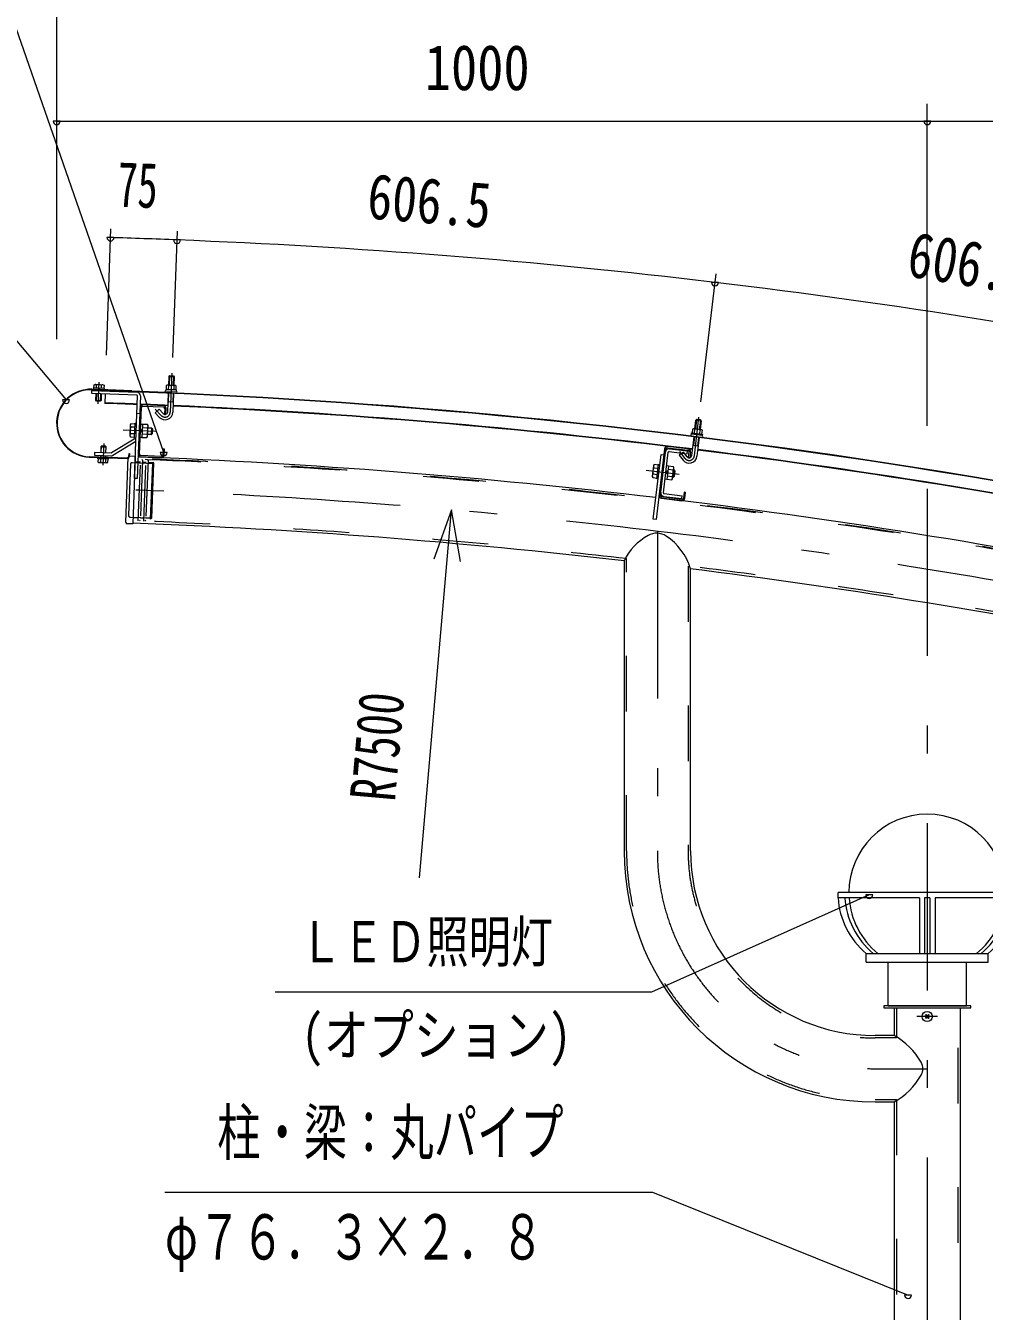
# Model space of a CAD drawing. Units: millimetres, scale not verified. Extents: x -23102 to 23102, y -10142 to 10142.
# Drawn here: x 13677 to 16429, y 4516 to 8206 of the extents above; entities that cross this region are included whole.
import ezdxf
from ezdxf.enums import TextEntityAlignment as Align

# ---------------------------------------------------------------- set-up
doc = ezdxf.new("R2010")
doc.units = ezdxf.units.MM
doc.header["$LTSCALE"] = 40
doc.linetypes.add('USER2', pattern=[10, 4, -6])
doc.linetypes.add('USER3', pattern=[24, 12, -5, 2, -5])
for name, color, linetype, lineweight in [('0-0_0', 7, 'Continuous', 18), ('0-6_2-0BOLD', 7, 'Continuous', 18), ('0-7_2-1HIDDEN', 3, 'USER2', 18), ('0-8_2-2CENTER', 3, 'USER3', 18), ('0-9_2-4THIN', 4, 'Continuous', 18), ('0-A_2-5DIM', 3, 'Continuous', 18)]:
    doc.layers.add(name, color=color, linetype=linetype, lineweight=lineweight)
doc.styles.add('ＭＳ ゴシック', font='')
doc.styles.get('ＭＳ ゴシック').set_extended_font_data('MS Gothic')

# ---------------------------------------------------------------- blocks, each defined once
blk = doc.blocks.new('ledl')
at = {"layer": '0-0_0'}
for p, q in [((14388.17, 13926.97), (14183.17, 13926.97)), ((14183.17, 13920.97), (14183.17, 13926.97)), ((14276.67, 13920.97), (14183.17, 13920.97)), ((14276.67, 13920.97), (14276.67, 13856.97)), ((14288.67, 13920.97), (14282.67, 13920.97)), ((14282.67, 13920.97), (14282.67, 13856.97)), ((14288.67, 13920.97), (14288.67, 13856.97)), ((14388.17, 13920.97), (14294.67, 13920.97)), ((14294.67, 13920.97), (14294.67, 13856.97)), ((14388.17, 13920.97), (14388.17, 13926.97)), ((14215.67, 13846.97), (14355.67, 13846.97)), ((14240.67, 13796.97), (14240.67, 13846.97)), ((14330.67, 13796.97), (14330.67, 13846.97)), ((14355.67, 13846.97), (14355.67, 13856.97)), ((14240.67, 13796.97), (14330.67, 13796.97))]:
    blk.add_line(p, q, dxfattribs=at)
blk.add_lwpolyline([(14215.67, 13846.97), (14215.67, 13856.97), (14355.67, 13856.97)], dxfattribs=at)
for start, end in [(0, 180), (183.82255, 231.05756), (308.94244, 356.17745)]:
    blk.add_arc((14285.67, 13926.97), 90, start, end, dxfattribs=at)
for centre, major_axis, start_param, end_param in [((14285.67, 13926.97), (102.47, 6.5), 3.1362923, 3.9034857), ((14293.67, 13926.97), (102.47, 6.5), 3.1362923, 3.9034857), ((14277.67, 13926.97), (-102.47, 6.5), 2.3796996, 3.146893), ((14285.67, 13926.97), (-102.47, 6.5), 2.3796996, 3.146893)]:
    blk.add_ellipse(centre, major_axis=major_axis, ratio=0.92312, start_param=start_param, end_param=end_param, dxfattribs=at)

msp = doc.modelspace()

# ---------------------------------------------------------------- linework, layer by layer
at = {"layer": '0-6_2-0BOLD'}
for p, q in [((13866.71, 7161.59), (13981.62, 7157.11)), ((13879.1, 7158.59), (13879.2, 7161.1)), ((13879.69, 7166.34), (13880.03, 7175.1)), ((13894.19, 7160.52), (13894.09, 7158)), ((13894.11, 7165.77), (13894.45, 7174.54)), ((13905.3, 7157.57), (13905.38, 7159.79)), ((14087.18, 7161.99), (14087.62, 7173.25)), ((14102.04, 7172.69), (14101.6, 7161.43)), ((13878.04, 7131.37), (13878.79, 7150.59)), ((13905.03, 7149.57), (13904.11, 7122.32)), ((14084.39, 7097.62), (14086.5, 7151.76)), ((14100.51, 7126.19), (14085.52, 7126.77)), ((14101.48, 7151.17), (14099.37, 7097.03)), ((13996.18, 7093.98), (14004.17, 7093.67)), ((14003.61, 6976.6), (14008.83, 7110.5)), ((14012.98, 7114.34), (14071.94, 7112.04)), ((14072.09, 7116.04), (14013.14, 7118.34)), ((14075.78, 7107.89), (14075.12, 7090.9)), ((13990.6, 7053.54), (13978.59, 7054.01)), ((13989.41, 7022.94), (13991.06, 7065.41)), ((13991.06, 7065.41), (13995.06, 7065.25)), ((14011.41, 7048.35), (14006.22, 7043.55)), ((14011.58, 7052.72), (14026.09, 7052.16)), ((14037.59, 7052.33), (14036.81, 7032.35)), ((15616.27, 7071.92), (15613.31, 7047.09)), ((13992.51, 7022.76), (13922.77, 6980.09)), ((13926.94, 6973.26), (13993.05, 7013.71)), ((13989.87, 7034.81), (13977.86, 7035.27)), ((13989.4, 7022.94), (13993.4, 7022.78)), ((14006.03, 7038.55), (14011.22, 7043.36)), ((14025.36, 7033.42), (14010.85, 7033.99)), ((15589.32, 6972.48), (15595.73, 7026.28)), ((15597.22, 7036.42), (15598.55, 7047.62)), ((15610.62, 7024.5), (15604.21, 6970.7)), ((15612.89, 7045.91), (15611.55, 7034.71)), ((13892.85, 6997.7), (13907.84, 6997.11)), ((15511.05, 6991.8), (15486.87, 6788.73)), ((15499.18, 6858.27), (15515.03, 6991.33)), ((15508.1, 6865.51), (15521.99, 6982.19)), ((15519.47, 6994.82), (15578.06, 6987.85)), ((15578.53, 6991.82), (15519.94, 6998.8)), ((15524.22, 6983.93), (15576.35, 6977.73)), ((15525.16, 6991.88), (15577.29, 6985.67)), ((15576.35, 6977.73), (15577.29, 6985.67)), ((15579.54, 6966.52), (15581.56, 6983.4)), ((15607.66, 6999.68), (15592.77, 7001.45)), ((13859.17, 6967.99), (13969.08, 6963.7)), ((13969.13, 6964.95), (13859.21, 6969.23)), ((13891.77, 6962.71), (13891.43, 6953.94)), ((13891.88, 6972.95), (13891.69, 6967.97)), ((13906.19, 6962.15), (13905.85, 6953.38)), ((13906.68, 6967.38), (13906.87, 6972.37)), ((13914.59, 6961.82), (13914.75, 6965.82)), ((13964.05, 6780.86), (13971.27, 6968.22)), ((13975.16, 6971.82), (13991.4, 6971.2)), ((14007.3, 6968.45), (14066.25, 6966.15)), ((14066.41, 6970.15), (14007.45, 6972.45)), ((15522.29, 6942.37), (15517.32, 6942.97)), ((15553.37, 6973.2), (15564.19, 6959.45)), ((15490.11, 6917.38), (15478.17, 6918.8)), ((15480.39, 6937.42), (15492.32, 6936)), ((15492.67, 6905.11), (15488.7, 6905.59)), ((15520.01, 6923.26), (15514.45, 6918.89)), ((15520.6, 6928.22), (15515.05, 6923.85)), ((15518.9, 6913.95), (15533.32, 6912.23)), ((15535.54, 6930.85), (15521.12, 6932.57)), ((15534.96, 6911.41), (15536.7, 6911.2)), ((15539.07, 6931.06), (15537.33, 6931.26)), ((15502.2, 6849.85), (15560.79, 6842.87)), ((15561.26, 6846.84), (15502.68, 6853.82)), ((15508.9, 6855.34), (15561.03, 6849.13)), ((15509.85, 6863.29), (15561.98, 6857.08)), ((15561.03, 6849.13), (15561.98, 6857.08)), ((15395.09, 6670.35), (15395.09, 5837.43)), ((15585.84, 5837.43), (15585.84, 6647.43)), ((16262.69, 5363.3), (16260.23, 5365.84)), ((16262.69, 5361.56), (16260.23, 5359.02)), ((16264.59, 5365.21), (16262.05, 5367.67)), ((16264.59, 5359.65), (16262.05, 5357.2)), ((16266.33, 5365.21), (16268.88, 5367.67)), ((16266.33, 5359.65), (16268.88, 5357.2)), ((16268.24, 5363.3), (16270.7, 5365.84)), ((16268.24, 5361.56), (16270.7, 5359.02)), ((16360.84, 1512.43), (16360.84, 5387.43)), ((16115.46, 5117.06), (16170.09, 5117.06)), ((16170.09, 5117.06), (16170.09, 1512.43))]:
    msp.add_line(p, q, dxfattribs=at)
for points in [[(14087.38, 7174.49), (14088.35, 7199.47), (14103.34, 7198.89), (14102.37, 7173.9)], [(14088.35, 7199.47), (14090.95, 7201.87), (14100.94, 7201.48), (14103.34, 7198.89)], [(13996.2, 7146.02), (13866.3, 7151.08), (13866.61, 7159.07), (13996.51, 7154.01)], [(13981.62, 7157.11), (13981.67, 7158.36), (13866.76, 7162.84)], [(13902.36, 7161.45), (13902.51, 7165.45), (13871.29, 7166.66), (13871.13, 7162.67)], [(13872.54, 7166.62), (13872.88, 7175.38), (13875.05, 7176.53), (13899.53, 7175.57), (13901.61, 7174.26), (13901.26, 7165.49)], [(14108.75, 7161.15), (14109.19, 7172.41), (14107.12, 7173.72), (14082.63, 7174.67), (14080.46, 7173.53), (14080.02, 7162.27)], [(13893.78, 7150.01), (13893.03, 7130.79), (13890.44, 7128.39), (13880.44, 7128.78), (13878.04, 7131.37), (13893.03, 7130.79)], [(14006.12, 7143.63), (13996.87, 6906.31), (13988.87, 6906.62), (13998.12, 7143.94)], [(14060.37, 7082.63), (14048.49, 7095.48), (14059.5, 7105.66), (14071.39, 7092.82)], [(14075.12, 7090.9), (14079.11, 7090.75), (14079.77, 7107.74)], [(13990.96, 7062.91), (13978.95, 7063.38), (13977.11, 7060.45), (13975.88, 7028.97)], [(14006.97, 7062.79), (14011.97, 7062.59), (14010.47, 7024.12), (14005.47, 7024.32)], [(14010.49, 7024.62), (14024.99, 7024.05), (14026.84, 7026.98), (14028.07, 7058.46), (14026.45, 7061.52), (14011.95, 7062.09)], [(14027.84, 7052.71), (14037.59, 7052.33), (14040.47, 7049.22), (14039.92, 7035.23), (14036.81, 7032.35), (14027.06, 7032.73)], [(15618.66, 7033.87), (15619.99, 7045.06), (15618.03, 7046.53), (15593.7, 7049.43), (15591.45, 7048.46), (15590.11, 7037.27)], [(15598.42, 7048.87), (15601.37, 7073.69), (15616.27, 7071.92), (15614.08, 7074.7), (15604.15, 7075.88), (15601.37, 7073.69)], [(13975.88, 7028.97), (13977.49, 7025.9), (13989.5, 7025.44)], [(13921.65, 6979.8), (13874.71, 6981.62), (13874.4, 6973.63), (13921.33, 6971.8)], [(13907.18, 6980.36), (13907.84, 6997.11), (13905.44, 6999.71), (13895.44, 7000.1), (13892.85, 6997.7), (13892.2, 6980.94)], [(13973.02, 6968.55), (13973.41, 6978.54), (13974.66, 6978.5), (13974.27, 6968.5)], [(14074.56, 6973.84), (14075.22, 6990.82), (14071.22, 6990.98), (14070.56, 6973.99)], [(15486.87, 6788.73), (15478.92, 6789.68), (15501.1, 6975.86), (15509.04, 6974.92)], [(15575.98, 6968.73), (15565.15, 6982.48), (15553.37, 6973.2)], [(15585.53, 6982.93), (15583.52, 6966.05), (15579.54, 6966.52)], [(13914.59, 6961.82), (13883.37, 6963.04), (13883.52, 6967.04)], [(13884.62, 6962.99), (13884.27, 6954.22), (13886.35, 6952.91), (13910.83, 6951.96), (13913, 6953.1), (13913.34, 6961.87)], [(13991.4, 6971.2), (13983.89, 6776.34), (13967.65, 6776.97)], [(15493.43, 6945.31), (15481.5, 6946.73), (15479.42, 6943.95), (15475.7, 6912.67), (15477.06, 6909.49), (15489, 6908.07)], [(15488.7, 6905.59), (15493.73, 6947.79), (15497.7, 6947.31)], [(15522.29, 6942.37), (15517.73, 6904.14), (15512.77, 6904.73)], [(15534.28, 6905.7), (15538.01, 6936.98), (15536.65, 6940.16), (15522.23, 6941.88)], [(15517.79, 6904.64), (15532.21, 6902.92), (15534.28, 6905.7)], [(15569.68, 6849.87), (15571.69, 6866.75), (15567.72, 6867.22), (15565.71, 6850.34)], [(16170.09, 5387.43), (16170.09, 5307.8), (16115.46, 5307.8)]]:
    msp.add_lwpolyline(points, dxfattribs=at)
for points in [[(14078.78, 7162.31), (14078.62, 7158.32), (14109.85, 7157.1), (14110, 7161.1)], [(15588.87, 7037.41), (15619.9, 7033.72), (15619.43, 7029.75), (15588.4, 7033.44)], [(15539.07, 6931.06), (15536.7, 6911.2), (15540.03, 6913.82), (15541.69, 6927.73)], [(16390.46, 5387.43), (16390.46, 5393.18), (16140.46, 5393.18), (16140.46, 5387.43)]]:
    msp.add_lwpolyline(points, close=True, dxfattribs=at)
msp.add_circle((16265.46, 5362.43), 14.75, dxfattribs=at)
for centre, radius, start, end in [((13862.96, 7065.41), 97.5, 87.76833, 267.76833), ((13862.96, 7065.41), 96.25, 87.76833, 267.76833), ((13876.27, 7170.64), 5.83, 49.92583, 87.76833), ((13886.44, 7154.22), 21.84, 68.47223, 107.06442), ((13897.85, 7169.8), 5.83, 87.76833, 125.61082), ((13265.46, -11862.32), 19032.88, 73.55577, 88.07326), ((14083.86, 7168.79), 5.83, 49.92583, 87.76833), ((14094.02, 7152.38), 21.84, 68.47223, 107.06442), ((14105.44, 7167.95), 5.83, 87.76833, 125.61082), ((13265.46, -11862.32), 18995.38, 87.79245, 88.07326), ((13265.46, -11862.32), 18996.62, 87.79245, 88.07326), ((13265.46, -11862.32), 19031.62, 73.55577, 88.07326), ((13996.12, 7144.02), 2, 357.76834, 87.76833), ((13996.12, 7144.02), 10, 357.76834, 87.76833), ((14079.15, 7155.8), 2.5, 87.76833, 267.76833), ((14109.12, 7154.63), 2.5, 267.76834, 87.76833), ((14012.83, 7110.34), 8, 87.76833, 177.76833), ((13265.46, -11862.32), 18995.38, 87.52702, 87.76833), ((13265.46, -11862.32), 18996.62, 87.52704, 87.76833), ((14012.83, 7110.34), 4, 87.76833, 177.76833), ((14076.89, 7097.91), 22.5, 222.76833, 357.76833), ((14076.89, 7097.91), 7.5, 222.76833, 357.76833), ((14071.78, 7108.05), 4, 357.76834, 87.76833), ((14071.78, 7108.05), 8, 357.76834, 87.76833), ((13265.46, -11862.32), 18995.38, 82.96655, 87.48178), ((13265.46, -11862.32), 18996.62, 82.96657, 87.4818), ((14002.71, 7043.69), 26.24, 156.83339, 198.70326), ((13984.24, 7058.48), 7.21, 177.76833, 218.32718), ((14001.24, 7043.74), 26.24, 336.8334, 18.70326), ((14020.8, 7057.05), 7.21, 317.20947, 357.76833), ((15594.45, 7043.46), 5.83, 45.36537, 83.20786), ((13983.15, 7030.38), 7.21, 137.20947, 177.76833), ((13991.47, 7024.46), 2, 301.45839, 357.76833), ((14019.7, 7028.95), 7.21, 357.76834, 38.32718), ((15588.72, 7030.89), 2.5, 83.20786, 263.20786), ((15603.28, 7026.29), 21.84, 63.91177, 102.50395), ((15615.89, 7040.91), 5.83, 83.20786, 121.05035), ((15618.51, 7027.34), 2.5, 263.20787, 83.20786), ((13921.72, 6981.79), 2, 267.76833, 301.45839), ((14007.61, 6976.44), 8, 177.76833, 267.76833), ((14007.61, 6976.44), 4, 177.76833, 267.76833), ((15519, 6990.85), 8, 83.20786, 173.20786), ((15523.98, 6981.95), 10, 83.20762, 173.20795), ((15519, 6990.85), 4, 83.20786, 173.20786), ((15523.98, 6981.95), 2, 83.20762, 173.20795), ((15577.58, 6983.87), 4, 353.20787, 83.20786), ((15577.58, 6983.87), 8, 353.20787, 83.20786), ((13265.46, -11862.32), 18995.38, 78.4061, 82.92131), ((13265.46, -11862.32), 18996.62, 78.40611, 82.92133), ((13888.03, 6958.69), 5.83, 267.76833, 305.61082), ((13899.44, 6974.26), 21.84, 248.47223, 287.06442), ((13909.61, 6957.85), 5.83, 229.92583, 267.76833), ((13921.72, 6981.79), 10, 267.76833, 301.45839), ((13969.28, 6968.7), 5, 267.76833, 357.76833), ((13969.28, 6968.7), 3.75, 267.76833, 357.76833), ((13975.01, 6968.07), 3.75, 87.79263, 177.79263), ((13265.46, -11862.32), 18845.38, 83.23218, 87.76833), ((14066.56, 6974.15), 8, 267.76833, 357.76833), ((14066.56, 6974.15), 4, 267.76833, 357.76833), ((15486.38, 6941.43), 7.21, 173.20786, 213.76671), ((15581.87, 6973.37), 22.5, 218.20786, 353.20786), ((15581.87, 6973.37), 7.5, 218.20786, 353.20786), ((15483.06, 6913.5), 7.21, 132.649, 173.20786), ((15503.61, 6925.21), 26.24, 152.27292, 194.14279), ((15527.32, 6908.22), 7.21, 353.20787, 33.76672), ((15510.09, 6924.44), 26.24, 332.27295, 14.14281), ((15530.65, 6936.15), 7.21, 312.64902, 353.20786), ((15510.08, 6865.27), 10, 173.20795, 263.20762), ((15510.08, 6865.27), 2, 173.20795, 263.20762), ((13265.46, -11862.32), 18845.38, 78.67172, 83.20786), ((15503.15, 6857.79), 8, 173.20786, 263.20786), ((15503.15, 6857.79), 4, 173.20786, 263.20786), ((15561.74, 6850.82), 8, 263.20786, 353.20786), ((15561.74, 6850.82), 4, 263.20786, 353.20786), ((13967.79, 6780.71), 3.75, 177.79263, 267.79263), ((13265.46, -11862.32), 18654.62, 83.44478, 87.79263), ((15545.91, 6596.84), 167.78, 119.28321, 154.01731), ((15488.3, 6699.57), 50, 56.47532, 119.28321), ((15420.43, 6597.13), 172.88, 16.91507, 56.47532), ((13265.46, -11862.32), 18654.62, 74.91363, 82.85469), ((16115.46, 5837.43), 720.38, 180, 270), ((16115.46, 5837.43), 529.62, 180, 270), ((16265.46, 5362.43), 6.25, 123.11206, 146.88794), ((16265.46, 5362.43), 6.25, 213.11206, 236.88794), ((16261.79, 5362.43), 1.25, 315.99959, 44.00041), ((16265.46, 5366.11), 1.25, 225.99959, 314.00041), ((16265.46, 5358.75), 1.25, 45.99959, 134.00041), ((16269.14, 5362.43), 1.25, 135.99959, 224.00041), ((16265.46, 5362.43), 6.25, 33.11206, 56.88794), ((16265.46, 5362.43), 6.25, 303.11206, 326.88794), ((16074.05, 5132.37), 200, 29.51659, 61.30328), ((16215.46, 5212.43), 37.5, 330.48343, 29.51659), ((16074.05, 5292.49), 200, 298.69673, 330.48343)]:
    msp.add_arc(centre, radius, start, end, dxfattribs=at)
at = {"layer": '0-7_2-1HIDDEN'}
for p, q in [((13977.47, 6947.34), (13971.84, 6801.2)), ((13982.66, 6952.14), (14043.86, 6949.78)), ((14006.46, 6953.1), (13990.72, 6953.71)), ((13999.98, 6784.84), (14006.79, 6961.47)), ((14022.2, 6952.5), (14012.21, 6952.88)), ((14015.71, 6784.22), (14022.52, 6960.84)), ((14041.44, 6951.75), (14027.94, 6952.27)), ((13976.64, 6796.01), (14037.84, 6793.65)), ((14000.3, 6793.22), (13984.56, 6793.83)), ((14016.04, 6792.61), (14006.05, 6793)), ((14035.27, 6791.87), (14021.78, 6792.39)), ((15402.09, 5837.43), (15402.09, 6676.59)), ((15578.84, 6655.36), (15578.84, 5836.61)), ((16353.84, 1512.43), (16353.84, 5387.43)), ((16115.46, 5124.06), (16177.09, 5124.06)), ((16177.09, 5124.06), (16177.09, 1512.43))]:
    msp.add_line(p, q, dxfattribs=at)
for points in [[(14010.29, 6961.33), (14012.44, 6959), (14005.81, 6786.88), (14003.46, 6784.71)], [(14026.05, 6960.7), (14028.18, 6958.39), (14021.55, 6786.27), (14019.18, 6784.08)], [(16177.09, 5387.43), (16177.09, 5300.8), (16115.46, 5300.8)]]:
    msp.add_lwpolyline(points, dxfattribs=at)
msp.add_lwpolyline([(14037.81, 6792.77), (14035.22, 6790.37), (14041.49, 6953.25), (14043.9, 6950.66)], close=True, dxfattribs=at)
for centre, radius, start, end in [((13265.46, -11862.32), 18840.38, 73.77559, 88.07326), ((13982.47, 6947.15), 5, 87.79263, 177.79263), ((13265.46, -11862.32), 18838.38, 73.8364, 87.79263), ((13976.83, 6801.01), 5, 177.79263, 267.79263), ((13265.46, -11862.32), 18661.62, 83.42561, 87.79263), ((13265.46, -11862.32), 18661.62, 74.91349, 82.87905), ((16115.46, 5837.43), 713.38, 180, 270), ((16115.46, 5837.43), 536.62, 180.08724, 270)]:
    msp.add_arc(centre, radius, start, end, dxfattribs=at)
at = {"layer": '0-8_2-2CENTER'}
for p, q in [((14096.24, 7209.17), (14091.88, 7097.33)), ((13885.15, 7121.09), (13887.58, 7183.54)), ((14065.88, 7087.73), (14048.9, 7106.08)), ((15596.76, 6971.59), (15610, 7082.73)), ((14052.68, 7041.74), (13956.76, 7045.48)), ((13900.73, 7007.4), (13898.3, 6944.94)), ((15570.08, 6964.09), (15554.62, 6983.73)), ((15457.95, 6930.65), (15553.27, 6919.29)), ((16265.46, 6877.22), (16265.46, -50.7)), ((15490.46, 6755.2), (15490.46, 5837.43)), ((16294.96, 5362.43), (16235.96, 5362.43)), ((16115.46, 5212.43), (16265.46, 5212.43))]:
    msp.add_line(p, q, dxfattribs=at)
for centre, radius, start, end in [((14076.89, 7097.91), 15, 222.76833, 357.76833), ((15581.87, 6973.37), 15, 218.20786, 353.20786), ((13265.46, -11862.32), 18750, 73.71976, 87.96529), ((16115.46, 5837.43), 625, 180, 270)]:
    msp.add_arc(centre, radius, start, end, dxfattribs=at)
at = {"layer": '0-9_2-4THIN'}
for p, q in [((14089.76, 7200.77), (14088.73, 7174.44)), ((14101.02, 7173.96), (14102.04, 7200.29)), ((13880.55, 7161.05), (13880.45, 7158.53)), ((13892.74, 7158.06), (13892.84, 7160.57)), ((13880.14, 7150.54), (13879.34, 7129.97)), ((13891.63, 7129.49), (13892.43, 7150.06)), ((14086.87, 7126.72), (14085.43, 7124.43)), ((14086.87, 7126.72), (14087.85, 7151.7)), ((14039.21, 7050.58), (14027.78, 7051.03)), ((15602.88, 7074.88), (15599.76, 7048.71)), ((15611.97, 7047.25), (15615.08, 7073.42)), ((14027.13, 7034.42), (14038.56, 7033.97)), ((15606.32, 6999.84), (15609.28, 7024.66)), ((13893.55, 6980.89), (13894.25, 6999)), ((13906.54, 6998.52), (13905.83, 6980.41)), ((15606.32, 6999.84), (15607.39, 6997.35)), ((13893.04, 6967.92), (13893.24, 6972.9)), ((13905.52, 6972.42), (13905.33, 6967.44)), ((15535.16, 6913.08), (15538.58, 6912.68)), ((15540.55, 6929.18), (15537.13, 6929.58))]:
    msp.add_line(p, q, dxfattribs=at)
for points in [[(14100.13, 7151.22), (14099.16, 7126.24), (14100.42, 7123.85)], [(15597.07, 7026.12), (15594.11, 7001.29), (15592.49, 6999.12)]]:
    msp.add_lwpolyline(points, dxfattribs=at)
at = {"layer": '0-A_2-5DIM'}
for p, q in [((14073.09, 6981.55), (13446.03, 8784.11)), ((13765.45, 8332.43), (13765.45, 7306.5)), ((16265.46, 7057.43), (16265.46, 7982.43)), ((13775.45, 7932.43), (13755.45, 7932.43)), ((13765.45, 7932.43), (18652.96, 7932.43)), ((13765.45, 7932.43), (16265.46, 7932.43)), ((16275.46, 7932.43), (16255.46, 7932.43)), ((16265.46, 7932.43), (18652.96, 7932.43)), ((13908.79, 7261.11), (13920.95, 7622.92)), ((14112.11, 7616.41), (14097.98, 7253.81)), ((13930.13, 7598.36), (13910.13, 7598.36)), ((14121.13, 7591.42), (14101.13, 7591.42)), ((15615.28, 7127.09), (15659.02, 7494.34)), ((15666.07, 7469.52), (15646.07, 7469.52)), ((13802.6, 7132.12), (13782.6, 7132.12)), ((14083.09, 6981.55), (14063.09, 6981.55)), ((14925.68, 6668.61), (14899.63, 6816.33)), ((16108.78, 5711.43), (16088.78, 5711.43)), ((14076.68, 4857.83), (15476.68, 4857.83)), ((15476.68, 4857.83), (16210.44, 4562.84)), ((16220.44, 4562.84), (16200.44, 4562.84))]:
    msp.add_line(p, q, dxfattribs=at)
for points in [[(10515.46, 7937.43), (13115.46, 7937.43), (13792.6, 7132.12)], [(14807.28, 5760.75), (14899.63, 6816.33), (14848.33, 6675.38)], [(16098.78, 5711.43), (15474.1, 5432.41), (14393.39, 5432.41)]]:
    msp.add_lwpolyline(points, dxfattribs=at)
for centre, radius, start, end in [((13765.45, 7932.43), 10, 180, 0), ((16265.46, 7932.43), 10, 180, 0), ((13920.13, 7598.36), 10, 180, 0), ((12712.56, -28296.89), 35915.55, 87.7683, 88.07321), ((14111.13, 7591.42), 10, 180, 0), ((13352.69, -11870.43), 19476.63, 83.20811, 87.76828), ((15656.07, 7469.52), 10, 180, 0), ((13352.2, -11874.78), 19481, 78.64737, 83.20816), ((13792.6, 7132.12), 10, 180, 0), ((14073.09, 6981.55), 10, 180, 0), ((16098.78, 5711.43), 10, 180, 0), ((16210.44, 4562.84), 10, 180, 0)]:
    msp.add_arc(centre, radius, start, end, dxfattribs=at)

# ---------------------------------------------------------------- block references
at = {"layer": '0-0_0', "xscale": 2.5, "yscale": 2.5}
msp.add_blockref('ledl', (-19448.71, -29099.25), dxfattribs=at)

# ---------------------------------------------------------------- texts
at = {"layer": '0-0_0', "style": 'ＭＳ ゴシック', "width": 0.8}
msp.add_text('(オプション)', height=118.4, dxfattribs=at).set_placement((14468.42, 5214.41), align=Align.BOTTOM_LEFT)
at = {"layer": '0-A_2-5DIM', "color": 7, "style": 'ＭＳ ゴシック'}
for s, height, width, p in [('1000', 130.2, 0.85, (14822.65, 7982.43)), ('ＬＥＤ照明灯', 118.4, 0.75, (14464.3, 5482.41)), ('柱・梁：丸パイプ', 130.2, 0.7, (14226.68, 4925.6)), ('φ７６．３×２．８', 130.2, 0.7, (14076.68, 4625.6))]:
    msp.add_text(s, height=height, dxfattribs=dict(at, width=width)).set_placement(p, align=Align.BOTTOM_LEFT)
for s, rotation, width, p in [('75', 357.921, 0.65, (13936.97, 7647.91)), ('606.5', 355.488, 0.8, (14651.15, 7614.44)), ('606.5', 350.928, 0.8, (16196.49, 7449.48)), ('R7500', 85, 0.7, (14775.74, 5973.93))]:
    msp.add_text(s, height=130.2, rotation=rotation, dxfattribs=dict(at, width=width)).set_placement(p, align=Align.BOTTOM_LEFT)

doc.saveas('drawing.dxf')
